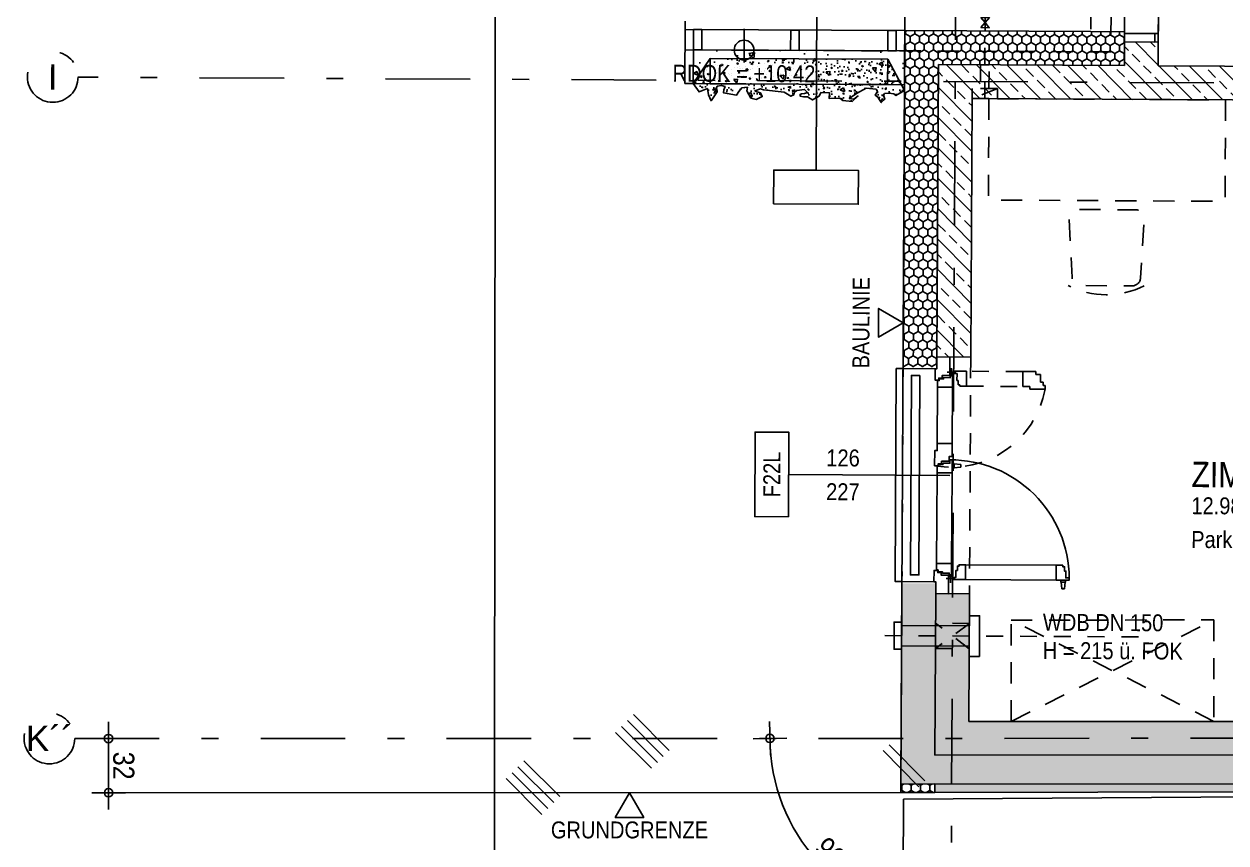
# Model space of a CAD drawing. Header units: millimetres. Extents: x 2821 to 2886, y 1688 to 1792.
# Drawn here: x 2821.44 to 2828.54, y 1743.47 to 1748.31 of the extents above; entities that cross this region are included whole.
import ezdxf
from ezdxf.enums import TextEntityAlignment as Align

# ---------------------------------------------------------------- set-up
doc = ezdxf.new("R2010")
doc.units = ezdxf.units.MM
doc.linetypes.add('HIDDEN2', pattern=[0.1875, 0.125, -0.0625])
doc.linetypes.add('STRICHPUNKT', pattern=[1, 0.5, -0.25, 0, -0.25])
doc.layers.add('00_HLP-G00-L04-M0', color=6, linetype='Continuous', plot=False)
doc.layers.add('07_MOB-G00-L04-M0', color=6, linetype='HIDDEN2', plot=False)
for name, color, linetype in [('01-SYM-G00-L04-M0', 8, 'Continuous'), ('01-TXT---------M0', 1, 'Continuous'), ('01-TXT---------PP', 1, 'Continuous'), ('01-TXT-G00-L04-M0', 1, 'Continuous'), ('02-ANS-G00-L04-M0', 8, 'Continuous'), ('02-AXO-G00-L04-M0', 8, 'STRICHPUNKT'), ('02-DIM-G00-L04-ACHSEN', 8, 'Continuous'), ('02-DIM-G00-L04-BEHÖRDE', 20, 'Continuous'), ('02-DIM-G00-L04-ROHBAU', 8, 'Continuous'), ('02-FIL-G00-L04-GRÜN', 72, 'Continuous'), ('02-FIL-G00-L04-LILA', 223, 'Continuous'), ('02-FIL-G00-L04-STB', 8, 'Continuous'), ('02-HID-G00-L04-M0', 8, 'HIDDEN2'), ('02-TWA---------M0', 4, 'Continuous'), ('02-TWA-G00-L04-M0', 4, 'Continuous'), ('02-TWB-G00-L04-M0', 5, 'Continuous'), ('02-WDA---------M0', 8, 'Continuous'), ('02-WDA-G00-L04-M0', 8, 'Continuous'), ('02-ZWA-G00-L04-M0', 2, 'Continuous'), ('04-HLP---------M0', 8, 'HIDDEN2'), ('04-STO---------M0', 1, 'Continuous'), ('04-STO-G00-L04-M0', 1, 'Continuous'), ('04-SYM---------EP', 8, 'Continuous'), ('04-SYM-G00-L04-EP', 8, 'Continuous'), ('04-TXT---------EP', 8, 'Continuous'), ('04-TXT-G00-L04-M0', 8, 'Continuous'), ('04-TXT-G00-L04-POS', 8, 'Continuous'), ('05-SYM---------M0', 8, 'Continuous'), ('05-TXT---------PP', 8, 'Continuous'), ('07-SAN---------M0', 8, 'Continuous'), ('07-SAN-G00-L04-M0', 8, 'Continuous'), ('09-SYM-G00-L04-GEHSTEIG', 8, 'Continuous'), ('09-VER-G00-L04-GRUNDSTÜCKSGRENZE', 161, 'Continuous')]:
    doc.layers.add(name, color=color, linetype=linetype)
doc.styles.add('ARIAL', font='arial.ttf', dxfattribs={"width": 0.85})
doc.styles.get("Standard").update_dxf_attribs({"font": 'arial.ttf'})
doc.dimstyles.new('pp chromy&schneider', dxfattribs={"dimscale": 0.005, "dimtxt": 25, "dimasz": 10, "dimexe": 0, "dimexo": 0, "dimgap": 5, "dimtad": 1, "dimdec": 1, "dimlfac": 100, "dimrnd": 0.1, "dimzin": 9, "dimdsep": 46, "dimtxsty": 'ARIAL', "dimblk": 'c&s kote', "dimcen": 0, "dimse1": 1, "dimse2": 1, "dimclrd": 8, "dimclrt": 8, "dimadec": 0, "dimazin": 0, "dimtfac": 0.75, "dimtdec": 1, "dimtix": 1, "dimtmove": 2, "dimatfit": 0, "dimldrblk": 'NONE', "dimfxl": 1, "dimtolj": 1, "dimlwd": -1, "dimarcsym": 0})
pattern_1 = [(89.70755, (2799.24015, 1705.959677), (-0.027252854, 0.047764726), [0.03175, -0.0635]), (209.70755, (2799.24015, 1705.959677), (-0.02773904, -0.047484027), [0.03175, -0.0635]), (149.70755, (2799.24015, 1705.959677), (-0.054991893, 0.000280699), [-0.0635, 0.03175])]
pattern_2 = [(134.70755, (2799.24015, 1705.95968), (-0.09025976, -0.08934302), []), (134.70755, (2799.24061, 1706.04948), (-0.09025976, -0.08934302), [0.0635, -0.03175])]

# ---------------------------------------------------------------- blocks, each defined once
blk = doc.blocks.new('01-SQM')
at = {"layer": '01-TXT---------M0', "color": 1, "style": 'ARIAL', "width": 0.85}
blk.add_attdef('ROOM', (0, 0), '', height=0.15, dxfattribs=at)
blk.add_attdef('AREA', text='', height=0.1, dxfattribs=at).set_placement((0, -0.06), align=Align.TOP_LEFT)
at = {"layer": '01-TXT---------PP', "color": 1, "style": 'ARIAL', "width": 0.85}
blk.add_attdef('NR', text='', height=0.15, dxfattribs=at).set_placement((-0.1173, 0), align=Align.RIGHT)
blk.add_attdef('FLOOR', text='', height=0.1, dxfattribs=at).set_placement((0, -0.26), align=Align.TOP_LEFT)
blk = doc.blocks.new('FENSTER_140')
at = {"layer": '02-WDA---------M0'}
for points in [[(0.07, -0.2), (0.07, -0.4)], [(1.33, -0.2), (1.33, -0.4)]]:
    blk.add_lwpolyline(points, dxfattribs=at)
at = {"layer": '04-HLP---------M0', "linetype": 'Continuous'}
for p, q in [((0.0317, 0.5598), (0.0317, 0.5482)), ((0.0317, 0.554), (0.0317, 0.5496)), ((0.0717, 0.566), (0.0335, 0.5617)), ((0.0717, 0.542), (0.0335, 0.5462)), ((0.0717, 0.554), (0.0717, 0.566)), ((0.0717, 0.566), (0.0717, 0.542)), ((0.0717, 0.554), (0.0717, 0.542)), ((0.0837, 0.568), (0.0737, 0.568)), ((0.0837, 0.54), (0.0737, 0.54)), ((0.7447, -0.095), (0.749, -0.0568)), ((0.7625, -0.055), (0.751, -0.055)), ((0.7567, -0.055), (0.7523, -0.055)), ((0.7687, -0.095), (0.7645, -0.0568)), ((0.7427, -0.107), (0.7427, -0.097)), ((0.7687, -0.095), (0.7447, -0.095)), ((0.7567, -0.095), (0.7447, -0.095)), ((0.7567, -0.095), (0.7687, -0.095)), ((0.7707, -0.107), (0.7707, -0.097))]:
    blk.add_line(p, q, dxfattribs=at)
for points in [[(0.0968, 0.5891), (0.0837, 0.5891), (0.0837, 0.5121), (0.172, 0.5121), (0.172, 0.5511), (0.1633, 0.5511), (0.1633, 0.5611), (0.1377, 0.5611), (0.1377, 0.5691), (0.0968, 0.5691)], [(0.0968, -0.1007), (0.0837, -0.1007), (0.0837, -0.0237), (0.172, -0.0237), (0.172, -0.0628), (0.1633, -0.0628), (0.1633, -0.0727), (0.1377, -0.0727), (0.1377, -0.0807), (0.0968, -0.0807)]]:
    blk.add_lwpolyline(points, close=True, dxfattribs=at)
for points in [[(0.0837, 0.5121), (0.0837, -0.0237)], [(0.172, -0.0237), (0.172, 0.5121)]]:
    blk.add_lwpolyline(points, dxfattribs=at)
at = {"layer": '04-HLP---------M0', "linetype": 'HIDDEN2', "ltscale": 0.4}
for points in [[(1.3163, 0.3855), (1.2993, 0.3855), (1.2993, 0.4135), (1.2543, 0.4135), (1.2543, 0.4285), (1.2343, 0.4285), (1.2343, 0.4404), (1.2128, 0.4404), (1.2128, 0.3506), (1.228, 0.3506), (1.228, 0.3085), (1.3163, 0.3085)], [(1.3032, -0.1007), (1.3163, -0.1007), (1.3163, -0.0237), (1.228, -0.0237), (1.228, -0.0628), (1.2367, -0.0628), (1.2367, -0.0727), (1.2623, -0.0727), (1.2623, -0.0807), (1.3032, -0.0807)]]:
    blk.add_lwpolyline(points, close=True, dxfattribs=at)
for points in [[(1.228, -0.0237), (1.228, 0.3085)], [(1.3163, 0.3085), (1.3163, -0.0237)]]:
    blk.add_lwpolyline(points, dxfattribs=at)
at = {"layer": '04-HLP---------M0'}
for points in [[(0.0647, -0.113), (0.1147, -0.113)], [(0.0897, -0.138), (0.0897, -0.088)], [(1.3353, -0.113), (1.2853, -0.113)], [(1.3103, -0.138), (1.3103, -0.088)]]:
    blk.add_lwpolyline(points, dxfattribs=at)
for centre in [(0.0897, -0.113), (1.3103, -0.113)]:
    blk.add_circle(centre, 0.00474, dxfattribs=at)
at = {"layer": '04-HLP---------M0', "linetype": 'Continuous'}
for centre, radius, start, end in [((0.0897, -0.113), 0.7021, 359.42303, 89.42359), ((0.0337, 0.5598), 0.002, 96.34019, 180), ((0.0337, 0.5482), 0.002, 180, 263.65981), ((0.0737, 0.566), 0.002, 90, 180), ((0.0737, 0.542), 0.002, 180, 270), ((0.751, -0.057), 0.002, 90, 173.65981), ((0.7625, -0.057), 0.002, 6.34019, 90), ((0.7447, -0.097), 0.002, 90, 180), ((0.7687, -0.097), 0.002, 0, 90)]:
    blk.add_arc(centre, radius, start, end, dxfattribs=at)
at = {"layer": '04-HLP---------M0', "linetype": 'HIDDEN2', "ltscale": 0.4}
blk.add_arc((1.3103, -0.113), 0.5619, 99.99388, 189.99388, dxfattribs=at)
at = {"layer": '04-STO---------M0'}
for points in [[(0, -0.124), (0.11, -0.124), (0.11, -0.169), (0.125, -0.169), (0.125, -0.189), (0.1369, -0.189), (0.1369, -0.2105), (0.07, -0.2105), (0.07, -0.2), (0, -0.2)], [(0.102, -0.1201), (0.102, -0.107), (0.179, -0.107), (0.179, -0.1953), (0.14, -0.1953), (0.14, -0.1865), (0.13, -0.1865), (0.13, -0.161), (0.122, -0.161), (0.122, -0.1201)], [(0.7918, -0.1201), (0.7918, -0.107), (0.7148, -0.107), (0.7148, -0.1953), (0.7538, -0.1953), (0.7538, -0.1865), (0.7638, -0.1865), (0.7638, -0.161), (0.7718, -0.161), (0.7718, -0.1201)], [(0.8118, -0.107), (0.8118, -0.124), (0.7838, -0.124), (0.7838, -0.169), (0.7688, -0.169), (0.7688, -0.189), (0.7569, -0.189), (0.7569, -0.2105), (0.8467, -0.2105), (0.8467, -0.1953), (0.8888, -0.1953), (0.8888, -0.107)], [(1.298, -0.1201), (1.298, -0.107), (1.221, -0.107), (1.221, -0.1953), (1.26, -0.1953), (1.26, -0.1865), (1.27, -0.1865), (1.27, -0.161), (1.278, -0.161), (1.278, -0.1201)], [(1.4, -0.124), (1.29, -0.124), (1.29, -0.169), (1.275, -0.169), (1.275, -0.189), (1.2631, -0.189), (1.2631, -0.2105), (1.33, -0.2105), (1.33, -0.2), (1.4, -0.2)]]:
    blk.add_lwpolyline(points, close=True, dxfattribs=at)
at = {"layer": '04-SYM---------EP'}
for points in [[(0.7148, -0.107), (0.179, -0.107)], [(0.8888, -0.107), (1.221, -0.107)], [(0.179, -0.1953), (0.7148, -0.1953)], [(1.221, -0.1953), (0.8888, -0.1953)]]:
    blk.add_lwpolyline(points, dxfattribs=at)
blk = doc.blocks.new('04-TXT')
blk.add_line((0, 0), (0.9529, 0))
at = {"layer": '04-TXT---------EP', "color": 8, "style": 'ARIAL', "width": 0.85}
blk.add_attdef('WIDTH', text='', height=0.1, dxfattribs=at).set_placement((0.6322, 0.05), align=Align.CENTER)
blk.add_attdef('HEIGHT', text='', height=0.1, dxfattribs=at).set_placement((0.6322, -0.05), align=Align.TOP_CENTER)
blk = doc.blocks.new('01-HK3')
blk.add_lwpolyline([(0, 0), (0.0423, 0.0732), (-0.0423, 0.0732)], close=True)
at = {"color": 0, "style": 'ARIAL', "width": 0.85}
blk.add_attdef('HEIGHT', text='', height=0.05, dxfattribs=at).set_placement((0, 0.35), align=Align.TOP_CENTER)
blk = doc.blocks.new('FENSTER_235')
at = {"layer": '04-STO---------M0'}
for points in [[(0, 0), (0, -0.11), (0.2, -0.11), (0.2, 0)], [(0.18, -0.775), (0.18, -0.695), (0.1, -0.695), (0.1, -0.775)], [(0.08, -1.275), (0.08, -1.195), (0, -1.195), (0, -1.275)], [(0.18, -1.86), (0.18, -1.78), (0.1, -1.78), (0.1, -1.86)], [(0, -2.36), (0, -2.47), (0.2, -2.47), (0.2, -2.36)]]:
    blk.add_lwpolyline(points, close=True, dxfattribs=at)
at = {"layer": '04-SYM---------EP'}
for points in [[(0, -0.11), (0, -1.195)], [(0.08, -1.195), (0.08, -0.11)], [(0.1, -0.775), (0.1, -1.78)], [(0.18, -0.775), (0.18, -1.78)]]:
    blk.add_lwpolyline(points, dxfattribs=at)
blk = doc.blocks.new('möbel_schreibtisch')
at = {"flags": 128}
blk.add_lwpolyline([(0, -0.1), (-0.6, -0.1), (-0.6, 1.3), (0, 1.3)], close=True, dxfattribs=at)
blk.add_lwpolyline([(-1.056, 0.8021, 0.39805), (-1.1032, 0.7521), (-1.1032, 0.4467, 0.39805), (-1.056, 0.3968), (-0.706, 0.3774, 0.430564), (-0.6532, 0.4273), (-0.6532, 0.7716, 0.430564), (-0.706, 0.8215)], format="xyb", close=True, dxfattribs=at)
blk.add_arc((-0.6532, 0.5994), 0.5031, 153.43495, 206.56505)
blk = doc.blocks.new('WANDLÜFER')
at = {"layer": '02-TWA---------M0', "linetype": 'HIDDEN2', "ltscale": 0.75}
for points in [[(0.075, 0), (0.075, -0.2), (-0.075, -0.2), (-0.075, 0), (0.075, 0)], [(-0.075, 0), (0.075, -0.2)], [(0.075, 0), (-0.075, -0.2)]]:
    blk.add_lwpolyline(points, dxfattribs=at)
at = {"layer": '07-SAN---------M0', "linetype": 'STRICHPUNKT', "ltscale": 0.1}
blk.add_lwpolyline([(0, 1), (0, -0.53)], dxfattribs=at)
at = {"layer": '07-SAN---------M0'}
for points in [[(0, 0), (-0.12, 0), (-0.12, 0.06), (0.12, 0.06), (0.12, 0)], [(0.08, -0.4), (-0.08, -0.4), (-0.08, -0.445), (0.08, -0.445)]]:
    blk.add_lwpolyline(points, close=True, dxfattribs=at)
for points in [[(-0.06, 0), (-0.06, -0.4)], [(0.06, 0), (0.06, -0.4)]]:
    blk.add_lwpolyline(points, dxfattribs=at)
blk = doc.blocks.new('c&s kote')
at = {"color": 8}
for p, q in [((0, -2), (0, 2)), ((0, 2), (0, -2)), ((-2, 0), (2, 0)), ((2, 0), (-2, 0))]:
    blk.add_line(p, q, dxfattribs=at)
blk.add_circle((0, 0), 0.5, dxfattribs=at)
blk = doc.blocks.new('*D1162')
at = {"layer": '02-DIM-G00-L04-ROHBAU', "color": 8, "transparency": 16777216}
blk.add_arc((2826.9236, 1744.0855), 1.076, 182.67717, 267.04484, dxfattribs=at)
at = {"layer": 'Defpoints', "color": 0, "transparency": 16777216}
for p in [(2827.0259, 1764.1186), (2821.735, 1744.0842), (2839.3238, 1744.0886), (2825.991, 1743.5489), (2826.9115, 1741.7189)]:
    blk.add_point(p, dxfattribs=at)
at = {"layer": '02-DIM-G00-L04-ROHBAU', "color": 8, "transparency": 16777216, "xscale": 0.05, "yscale": 0.05, "zscale": 0.05}
for p, rotation in [((2825.8476, 1744.0852), 91.34581227795306), ((2826.9181, 1743.0095), 358.376192247876)]:
    blk.add_blockref('c&s kote', p, dxfattribs=dict(at, rotation=rotation))
at = {"layer": '02-DIM-G00-L04-ROHBAU', "color": 8, "transparency": 16777216, "insert": (2826.2239, 1743.3891), "char_height": 0.125, "attachment_point": 5, "rotation": 314.861, "style": 'ARIAL'}
blk.add_mtext('\\A1;90°', dxfattribs=at)
blk = doc.blocks.new('_None')
blk = doc.blocks.new('*D1197')
at = {"layer": '02-DIM-G00-L04-ACHSEN', "color": 8, "transparency": 16777216}
blk.add_line((2821.9351, 1743.8139), (2821.9351, 1744.0342), dxfattribs=at)
at = {"layer": '02-DIM-G00-L04-ACHSEN', "color": 0, "lineweight": -2, "transparency": 16777216}
blk.add_line((2826.622, 1743.7651), (2821.9351, 1743.7639), dxfattribs=at)
at = {"layer": 'Defpoints', "color": 0, "transparency": 16777216}
for p in [(2821.935, 1744.0842), (2826.6219, 1744.0854), (2826.622, 1743.7651)]:
    blk.add_point(p, dxfattribs=at)
at = {"layer": '02-DIM-G00-L04-ACHSEN', "color": 8, "transparency": 16777216, "xscale": 0.05, "yscale": 0.05, "zscale": 0.05}
for p, rotation in [((2821.935, 1744.0842), 90.01532742757635), ((2821.9351, 1743.7639), 270.0153274275763)]:
    blk.add_blockref('c&s kote', p, dxfattribs=dict(at, rotation=rotation))
at = {"layer": '02-DIM-G00-L04-ACHSEN', "color": 8, "transparency": 16777216, "insert": (2822.024, 1743.924), "char_height": 0.125, "attachment_point": 5, "rotation": 270.01533, "style": 'ARIAL'}
blk.add_mtext('\\A1;32', dxfattribs=at)
blk = doc.blocks.new('türachse&qualität')
at = {"layer": '05-SYM---------M0'}
blk.add_line((-0.4, 0), (-0.4, 0), dxfattribs=at)
at = {"layer": '05-TXT---------PP'}
blk.add_lwpolyline([(-0.5, -0.25), (-0.5, 0.25), (-0.7, 0.25), (-0.7, -0.25)], close=True, dxfattribs=at)
at = {"layer": '05-TXT---------PP', "color": 8, "style": 'ARIAL', "text_generation_flag": 6, "width": 0.85}
blk.add_attdef('POS.NR.', text='', height=0.1, rotation=270, dxfattribs=at).set_placement((-0.6529, -0.0112), align=Align.TOP_CENTER)
blk = doc.blocks.new('07_Kemper-ventil')
at = {"layer": '02-TWA---------M0', "linetype": 'HIDDEN2', "ltscale": 0.5}
for points in [[(-0.075, 0), (-0.075, -0.06), (0.075, -0.06), (0.075, 0), (-0.075, 0)], [(-0.025, -0.06), (-0.025, -0.2), (0.025, -0.2), (0.025, -0.06)]]:
    blk.add_lwpolyline(points, close=True, dxfattribs=at)
blk.add_lwpolyline([(-0.075, -0.06), (0.075, 0)], dxfattribs=at)
at = {"layer": '07-SAN---------M0', "linetype": 'STRICHPUNKT', "ltscale": 0.1}
blk.add_lwpolyline([(0, 0), (0, -0.48)], dxfattribs=at)
at = {"layer": '07-SAN---------M0'}
for points in [[(0.025, -0.42), (-0.025, -0.42), (0, -0.45), (0.025, -0.42)], [(0.025, -0.48), (-0.025, -0.48), (0, -0.45), (0.025, -0.48)]]:
    blk.add_lwpolyline(points, close=True, dxfattribs=at)
blk = doc.blocks.new('01-HK2')
for p, q in [((0, -0.098), (0, 0.098)), ((0.098, 0), (-0.098, 0))]:
    blk.add_line(p, q)
blk.add_circle((0, 0), 0.0773)
at = {"layer": '01-TXT---------M0', "color": 8, "style": 'ARIAL', "width": 0.85}
blk.add_attdef('HEIGHT', text='', height=0.1, rotation=360, dxfattribs=at).set_placement((0, 0.132), align=Align.BOTTOM_CENTER)
blk = doc.blocks.new('*D1894')
at = {"layer": '02-DIM-G00-L04-ROHBAU', "color": 8, "transparency": 16777216}
blk.add_arc((2827.0128, 1761.5517), 0.7832, 93.36617, 176.7214, dxfattribs=at)
at = {"layer": 'Defpoints', "color": 0, "transparency": 16777216}
for p in [(2827.0259, 1764.1186), (2826.622, 1762.2304), (2844.8436, 1761.67), (2821.824, 1761.5173), (2826.9115, 1741.7189)]:
    blk.add_point(p, dxfattribs=at)
at = {"layer": '02-DIM-G00-L04-ROHBAU', "color": 8, "transparency": 16777216, "xscale": 0.05, "yscale": 0.05, "zscale": 0.05}
for p, rotation in [((2827.0168, 1762.3348), 1.53686145142031), ((2826.2296, 1761.5465), 268.5507148004654)]:
    blk.add_blockref('c&s kote', p, dxfattribs=dict(at, rotation=rotation))
at = {"layer": '02-DIM-G00-L04-ROHBAU', "color": 8, "transparency": 16777216, "insert": (2826.5214, 1762.0423), "char_height": 0.125, "attachment_point": 5, "rotation": 225.04379, "style": 'ARIAL'}
blk.add_mtext('\\A1;91°', dxfattribs=at)
blk = doc.blocks.new('*D1895')
at = {"layer": '02-DIM-G00-L04-ROHBAU', "color": 8, "transparency": 16777216}
blk.add_arc((2826.9934, 1757.7511), 0.7995, 93.29149, 176.12361, dxfattribs=at)
at = {"layer": 'Defpoints', "color": 0, "transparency": 16777216}
for p in [(2827.0259, 1764.1186), (2826.5972, 1758.4455), (2821.8049, 1757.7776), (2844.8231, 1757.6601), (2826.9115, 1741.7189)]:
    blk.add_point(p, dxfattribs=at)
at = {"layer": '02-DIM-G00-L04-ROHBAU', "color": 8, "transparency": 16777216, "xscale": 0.05, "yscale": 0.05, "zscale": 0.05}
for p, rotation in [((2826.9974, 1758.5506), 1.499517257516312), ((2826.1939, 1757.7552), 267.9155813782047)]:
    blk.add_blockref('c&s kote', p, dxfattribs=dict(at, rotation=rotation))
at = {"layer": '02-DIM-G00-L04-ROHBAU', "color": 8, "transparency": 16777216, "insert": (2826.4934, 1758.2562), "char_height": 0.125, "attachment_point": 5, "rotation": 224.70755, "style": 'ARIAL'}
blk.add_mtext('\\A1;90°', dxfattribs=at)

msp = doc.modelspace()

# ---------------------------------------------------------------- hatches: boundary and pattern name
at = {"layer": '02-FIL-G00-L04-GRÜN'}
h = msp.add_hatch(dxfattribs=at)
h.set_pattern_fill('AR-CONC', color=256, scale=0.0015, angle=467.04654, style=0)
h.set_pattern_definition([(309.70755, (2799.70558, 1797.1433), (0.2733955, 0.02251345), [0.028575, -0.314325]), (4.70755, (2799.70558, 1797.1433), (-0.0543263, -0.2863114), [0.02286, -0.25146]), (259.25655, (2799.72836, 1797.14518), (0.2190701, -0.2637966), [0.024285, -0.267135]), (313.52335, (2799.7052, 1797.0671), (0.4069352, 0.0609872), [0.0428625, -0.4714875]), (263.07195, (2799.7391, 1797.0722), (0.3542073, -0.372951), [0.0364275, -0.4007025]), (8.52355, (2799.7052, 1797.0671), (0.354208, -0.3729505), [0.03429, -0.37719]), (338.70755, (2799.74338, 1797.08596), (0.2282023, 0.1522355), [0.028575, -0.314325]), (33.70755, (2799.74338, 1797.08596), (0.0912916, -0.2767515), [0.02286, -0.25146]), (288.25615, (2799.7624, 1797.09864), (0.3194933, -0.1245167), [0.024285, -0.267135]), (322.20755, (2799.70558, 1797.1433), (0.00398547, -0.12685455), [0, -0.248412, 0, -0.25527, 0, -0.2524125]), (352.20755, (2799.70558, 1797.1433), (0.09946117, -0.1507805), [0, -0.145542, 0, -0.242697, 0, -0.0962025]), (32.20755, (2799.62062, 1797.14373), (0.2034271, 0.00755488), [0, -0.09525, 0, -0.29718, 0, -0.394335]), (42.20755, (2799.58252, 1797.14393), (0.2219962, -0.03927336), [0, -0.123825, 0, -0.197358, 0, -0.280035])])
h.paths.add_polyline_path([(2825.3934, 1747.9591), (2825.4278, 1747.9099), (2825.478, 1747.9296), (2825.4847, 1747.8923), (2825.4991, 1747.8582), (2825.5355, 1747.9104), (2825.5338, 1747.9276), (2825.5174, 1747.9023), (2825.5356, 1747.9435), (2825.5608, 1747.9482), (2825.5825, 1747.9419), (2825.574, 1747.9221), (2825.5717, 1747.9053), (2825.6496, 1747.8911), (2825.6626, 1747.9118), (2825.6808, 1747.9333), (2825.7145, 1747.9377), (2825.7112, 1747.9164), (2825.7348, 1747.8734), (2825.766, 1747.8661), (2825.8016, 1747.8822), (2825.7913, 1747.9038), (2825.7702, 1747.9103), (2825.7582, 1747.9172), (2825.791, 1747.9278), (2825.8098, 1747.9221), (2825.8313, 1747.9096), (2825.9715, 1747.8846), (2825.9892, 1747.893), (2825.9921, 1747.9082), (2826.0057, 1747.9181), (2826.0525, 1747.9246), (2826.0687, 1747.9071), (2826.0518, 1747.8999), (2826.0343, 1747.8989), (2826.0253, 1747.895), (2826.0253, 1747.8854), (2826.0466, 1747.8802), (2826.0697, 1747.8818), (2826.0849, 1747.8709), (2826.0984, 1747.8627), (2826.1379, 1747.8843), (2826.1487, 1747.9065), (2826.1988, 1747.9052), (2826.1987, 1747.8703), (2826.2599, 1747.8737), (2826.2791, 1747.8596), (2826.3345, 1747.8541), (2826.3691, 1747.8863), (2826.3439, 1747.8665), (2826.3165, 1747.8703), (2826.3345, 1747.8836), (2826.3593, 1747.8998), (2826.4157, 1747.9314), (2826.4753, 1747.9266), (2826.4843, 1747.9125), (2826.469, 1747.8912), (2826.4852, 1747.8781), (2826.5063, 1747.8467), (2826.5272, 1747.8668), (2826.5189, 1747.8916), (2826.5252, 1747.9006), (2826.5505, 1747.9033), (2826.5797, 1747.8986), (2826.5926, 1747.8896), (2826.6432, 1747.9184), (2826.6444, 1748.1528), (2825.3944, 1748.1591)])
h = msp.add_hatch(dxfattribs=at)
h.set_pattern_fill('AR-CONC', color=256, scale=0.0005, angle=467.04654, style=0)
h.set_pattern_definition([(309.70755, (2799.70558, 1797.1433), (0.09113183, 0.007504485), [0.009525, -0.104775]), (4.70755, (2799.70558, 1797.1433), (-0.01810878, -0.09543713), [0.00762, -0.08382]), (259.25655, (2799.71317, 1797.143925), (0.07302338, -0.08793222), [0.008095, -0.089045]), (313.52335, (2799.70545, 1797.1179), (0.13564505, 0.02032907), [0.0142875, -0.1571625]), (263.07195, (2799.71675, 1797.1196), (0.11806912, -0.12431705), [0.0121425, -0.1335675]), (8.52355, (2799.70545, 1797.1179), (0.1180693, -0.12431683), [0.01143, -0.12573]), (338.70755, (2799.71818, 1797.124185), (0.07606744, 0.05074516), [0.009525, -0.104775]), (33.70755, (2799.71818, 1797.12419), (0.03043055, -0.09225051), [0.00762, -0.08382]), (288.25615, (2799.72452, 1797.12841), (0.10649778, -0.04150556), [0.008095, -0.089045]), (322.20755, (2799.705577, 1797.1433), (0.001328488, -0.042284851), [0, -0.082804, 0, -0.08509, 0, -0.0841375]), (352.20755, (2799.705577, 1797.1433), (0.033153725, -0.050260166), [0, -0.048514, 0, -0.080899, 0, -0.0320675]), (32.20755, (2799.677257, 1797.143445), (0.067809035, 0.002518294), [0, -0.03175, 0, -0.09906, 0, -0.131445]), (42.20755, (2799.664557, 1797.14351), (0.073998735, -0.01309112), [0, -0.041275, 0, -0.065786, 0, -0.093345])])
h.paths.add_polyline_path([(2825.3934, 1747.9591), (2825.4278, 1747.9099), (2825.478, 1747.9296), (2825.4847, 1747.8923), (2825.4991, 1747.8582), (2825.5355, 1747.9104), (2825.5338, 1747.9276), (2825.5174, 1747.9023), (2825.5356, 1747.9435), (2825.5608, 1747.9482), (2825.5825, 1747.9419), (2825.574, 1747.9221), (2825.5717, 1747.9053), (2825.6496, 1747.8911), (2825.6626, 1747.9118), (2825.6808, 1747.9333), (2825.7145, 1747.9377), (2825.7112, 1747.9164), (2825.7348, 1747.8734), (2825.766, 1747.8661), (2825.8016, 1747.8822), (2825.7913, 1747.9038), (2825.7702, 1747.9103), (2825.7582, 1747.9172), (2825.791, 1747.9278), (2825.8098, 1747.9221), (2825.9313, 1747.9091), (2825.9715, 1747.8846), (2825.9892, 1747.893), (2825.9921, 1747.9082), (2826.0057, 1747.9181), (2826.0525, 1747.9246), (2826.0687, 1747.9071), (2826.0518, 1747.8999), (2826.0343, 1747.8989), (2826.0253, 1747.895), (2826.0253, 1747.8854), (2826.0466, 1747.8802), (2826.0697, 1747.8818), (2826.0849, 1747.8709), (2826.0984, 1747.8627), (2826.1379, 1747.8843), (2826.1487, 1747.9065), (2826.1988, 1747.9052), (2826.1987, 1747.8703), (2826.2599, 1747.8737), (2826.2791, 1747.8596), (2826.3345, 1747.8541), (2826.3691, 1747.8863), (2826.3439, 1747.8665), (2826.3165, 1747.8703), (2826.3345, 1747.8836), (2826.3593, 1747.8998), (2826.4157, 1747.9314), (2826.4753, 1747.9266), (2826.4843, 1747.9125), (2826.469, 1747.8912), (2826.4852, 1747.8781), (2826.5063, 1747.8467), (2826.5272, 1747.8668), (2826.5189, 1747.8916), (2826.5252, 1747.9006), (2826.5505, 1747.9033), (2826.5797, 1747.8986), (2826.5926, 1747.8896), (2826.6432, 1747.9184), (2826.5441, 1748.1033), (2825.4941, 1748.1086)])
at = {"layer": '02-FIL-G00-L04-LILA'}
h = msp.add_hatch(dxfattribs=at)
h.set_pattern_fill('HONEY', color=256, scale=0.01, angle=197.04654, style=0)
h.set_pattern_definition(pattern_1)
h.paths.add_polyline_path([(2826.844, 1748.0717), (2827.9439, 1748.0661), (2827.9447, 1748.2061), (2827.945, 1748.2661), (2827.745, 1748.2671), (2826.645, 1748.2728), (2826.6348, 1746.2828), (2826.8348, 1746.2818), (2826.8351, 1746.3418)])
h = msp.add_hatch(dxfattribs=at)
h.set_pattern_fill('HONEY', color=256, scale=0.01, angle=197.04654, style=0)
h.set_pattern_definition(pattern_1)
h.paths.add_polyline_path([(2838.6224, 1743.8184), (2838.6286, 1745.0415), (2838.4286, 1745.0426), (2838.4283, 1744.9826), (2838.4233, 1743.9884), (2826.8231, 1743.9855), (2826.828, 1744.9418), (2826.8283, 1745.0018), (2826.6283, 1745.0028), (2826.6222, 1743.8154)])
h = msp.add_hatch(dxfattribs=at)
h.set_pattern_fill('HONEY', color=256, scale=0.01, angle=197.04654, style=0)
h.set_pattern_definition(pattern_1)
h.paths.add_polyline_path([(2826.6222, 1743.8154), (2826.622, 1743.7651), (2826.822, 1743.7646), (2826.8222, 1743.8155)])
h = msp.add_hatch(dxfattribs=at)
h.set_pattern_fill('HONEY', color=256, scale=0.01, angle=197.04654, style=0)
h.set_pattern_definition(pattern_1)
h.paths.add_polyline_path([(2826.8222, 1743.8155), (2826.8222, 1743.7646), (2837.2871, 1743.7968), (2837.2872, 1743.8181)])
at = {"layer": '02-FIL-G00-L04-STB'}
h = msp.add_hatch(dxfattribs=at)
h.set_pattern_fill('ANSI33', color=256, scale=0.02, angle=197.04654, style=0)
h.set_pattern_definition(pattern_2)
h.paths.add_polyline_path([(2831.2789, 1748.0491), (2828.1439, 1748.0651), (2828.1447, 1748.2051), (2827.9447, 1748.2061), (2827.9439, 1748.0661), (2826.844, 1748.0717), (2826.8351, 1746.3418), (2826.9151, 1746.3413), (2827.0351, 1746.3407), (2827.0429, 1747.8707), (2831.2779, 1747.8491)])
h = msp.add_hatch(dxfattribs=at)
h.set_pattern_fill('ANSI33', color=256, scale=0.02, angle=197.04654, style=0)
h.set_pattern_definition(pattern_2)
h.paths.add_polyline_path([(2834.4871, 1746.7127), (2834.2871, 1746.7137), (2834.2742, 1744.1873), (2827.0241, 1744.1855), (2827.028, 1744.9408), (2826.828, 1744.9418), (2826.8231, 1743.9855), (2838.4233, 1743.9884), (2838.4283, 1744.9826), (2838.3483, 1744.983), (2838.2283, 1744.9836), (2838.2243, 1744.1883), (2834.4742, 1744.1874)])

# ---------------------------------------------------------------- linework, layer by layer
msp.add_line((2826.1204, 1747.4467), (2826.1276, 1748.8666))
msp.add_lwpolyline([(2826.1204, 1747.4467), (2826.3704, 1747.4454), (2826.3694, 1747.2454), (2825.8694, 1747.248), (2825.8704, 1747.448)], close=True)
at = {"layer": '00_HLP-G00-L04-M0'}
msp.add_lwpolyline([(2825.3934, 1747.9591), (2825.4278, 1747.9099), (2825.478, 1747.9296), (2825.4847, 1747.8923), (2825.4991, 1747.8582), (2825.5355, 1747.9104), (2825.5338, 1747.9276), (2825.5174, 1747.9023), (2825.5356, 1747.9435), (2825.5608, 1747.9482), (2825.5825, 1747.9419), (2825.574, 1747.9221), (2825.5717, 1747.9053), (2825.6496, 1747.8911), (2825.6626, 1747.9118), (2825.6808, 1747.9333), (2825.7145, 1747.9377), (2825.7112, 1747.9164), (2825.7348, 1747.8734), (2825.766, 1747.8661), (2825.8016, 1747.8822), (2825.7913, 1747.9038), (2825.7702, 1747.9103), (2825.7582, 1747.9172), (2825.791, 1747.9278), (2825.8098, 1747.9221), (2825.9313, 1747.9091), (2825.9715, 1747.8846), (2825.9892, 1747.893), (2825.9921, 1747.9082), (2826.0057, 1747.9181), (2826.0525, 1747.9246), (2826.0687, 1747.9071), (2826.0518, 1747.8999), (2826.0343, 1747.8989), (2826.0253, 1747.895), (2826.0253, 1747.8854), (2826.0466, 1747.8802), (2826.0697, 1747.8818), (2826.0849, 1747.8709), (2826.0984, 1747.8627), (2826.1379, 1747.8843), (2826.1487, 1747.9065), (2826.1988, 1747.9052), (2826.1987, 1747.8703), (2826.2599, 1747.8737), (2826.2791, 1747.8596), (2826.3345, 1747.8541), (2826.3691, 1747.8863), (2826.3439, 1747.8665), (2826.3165, 1747.8703), (2826.3345, 1747.8836), (2826.3593, 1747.8998), (2826.4157, 1747.9314), (2826.4753, 1747.9266), (2826.4843, 1747.9125), (2826.469, 1747.8912), (2826.4852, 1747.8781), (2826.5063, 1747.8467), (2826.5272, 1747.8668), (2826.5189, 1747.8916), (2826.5252, 1747.9006), (2826.5505, 1747.9033), (2826.5797, 1747.8986), (2826.5926, 1747.8896), (2826.6432, 1747.9184), (2826.5441, 1748.1033), (2825.4941, 1748.1086)], close=True, dxfattribs=at)
at = {"layer": '02-ANS-G00-L04-M0'}
for points in [[(2826.5434, 1747.9533), (2826.5441, 1748.1033), (2825.4941, 1748.1086), (2825.4934, 1747.9586)], [(2826.7346, 1746.2323), (2826.7285, 1745.0523), (2826.6785, 1745.0525), (2826.6846, 1746.2325)]]:
    msp.add_lwpolyline(points, close=True, dxfattribs=at)
for points in [[(2826.6434, 1747.9528), (2825.3934, 1747.9591)], [(2826.6283, 1745.0128), (2826.5883, 1745.013), (2826.5948, 1746.273), (2826.6348, 1746.2728)]]:
    msp.add_lwpolyline(points, dxfattribs=at)
at = {"layer": '02-AXO-G00-L04-M0'}
for points in [[(2827.0259, 1764.1186), (2826.9115, 1741.7189)], [(2842.7732, 1747.8904), (2821.755, 1747.9977)], [(2825.252, 1744.0143), (2825.0398, 1744.2264)], [(2825.1813, 1743.9436), (2824.9691, 1744.1557)], [(2825.2166, 1743.979), (2825.0045, 1744.1911)], [(2821.735, 1744.0842), (2854.6739, 1744.0925)], [(2825.1459, 1743.9082), (2824.9338, 1744.1204)], [(2826.7282, 1743.7996), (2826.5172, 1744.0128)], [(2826.7638, 1743.8348), (2826.5527, 1744.048)], [(2824.6045, 1743.741), (2824.3924, 1743.9531)], [(2824.5338, 1743.6703), (2824.3217, 1743.8824)], [(2824.5692, 1743.7056), (2824.357, 1743.9178)], [(2824.4985, 1743.6349), (2824.2863, 1743.8471)]]:
    msp.add_lwpolyline(points, dxfattribs=at)
for centre in [(2821.605, 1747.9985), (2821.585, 1744.0849)]:
    msp.add_circle(centre, 0.15, dxfattribs=at)
at = {"layer": '02-HID-G00-L04-M0'}
for points in [[(2825.7268, 1754.5075), (2825.7277, 1754.6775), (2825.7277, 1754.6775), (2827.8976, 1754.6664), (2827.8976, 1754.6664), (2827.8644, 1748.1465), (2827.8644, 1748.1465), (2825.6944, 1748.1576), (2825.6953, 1748.3276)], [(2828.1447, 1748.2051), (2828.1575, 1750.7251)], [(2827.7572, 1750.6571), (2827.745, 1748.2671)], [(2827.0351, 1746.3407), (2827.028, 1744.9408)]]:
    msp.add_lwpolyline(points, dxfattribs=at)
at = {"layer": '02-HID-G00-L04-M0', "ltscale": 0.5}
msp.add_lwpolyline([(2826.6348, 1746.2728), (2826.6283, 1745.0128)], dxfattribs=at)
at = {"layer": '02-TWA-G00-L04-M0'}
for p, q in [((2826.8351, 1746.3418), (2826.844, 1748.0717)), ((2826.844, 1748.0717), (2827.9439, 1748.0661)), ((2827.0351, 1746.3407), (2827.0429, 1747.8707)), ((2826.8231, 1743.9855), (2826.828, 1744.9418)), ((2827.0241, 1744.1855), (2827.028, 1744.9408)), ((2834.2742, 1744.1873), (2827.0241, 1744.1855))]:
    msp.add_line(p, q, dxfattribs=at)
for points in [[(2825.3944, 1748.1591), (2825.395, 1748.2791), (2825.445, 1748.2789), (2825.4444, 1748.1589), (2825.3944, 1748.1591)], [(2825.9694, 1748.1562), (2825.97, 1748.2762), (2826.02, 1748.2759), (2826.0194, 1748.1559), (2825.9694, 1748.1562)], [(2826.5444, 1748.1533), (2826.545, 1748.2733), (2826.595, 1748.273), (2826.5944, 1748.153), (2826.5444, 1748.1533)], [(2827.9439, 1748.0661), (2827.9447, 1748.2061)], [(2827.9447, 1748.2061), (2828.1447, 1748.2051)], [(2828.1439, 1748.0651), (2828.1447, 1748.2051)], [(2831.2789, 1748.0491), (2828.1439, 1748.0651)], [(2831.2779, 1747.8491), (2827.0429, 1747.8707)], [(2826.8351, 1746.3418), (2827.0351, 1746.3407)], [(2838.4283, 1744.9826), (2838.4233, 1743.9884), (2826.8231, 1743.9855)], [(2826.828, 1744.9418), (2827.028, 1744.9408)]]:
    msp.add_lwpolyline(points, dxfattribs=at)
at = {"layer": '02-TWB-G00-L04-M0'}
msp.add_lwpolyline([(2826.4681, 1687.5427), (2826.5539, 1725.0245), (2826.6376, 1743.7249), (2837.4871, 1743.7981), (2837.3341, 1730.495), (2842.1857, 1730.466), (2842.2617, 1734.3822), (2853.625, 1734.365), (2853.625, 1734.365), (2853.61, 1722.6483), (2842.177, 1722.6868), (2842.2204, 1726.8054), (2837.3209, 1726.8197), (2837.2836, 1711.3177)], dxfattribs=at)
at = {"layer": '02-WDA-G00-L04-M0'}
for p, q in [((2826.6348, 1746.2728), (2826.645, 1748.2728)), ((2826.645, 1748.2728), (2827.745, 1748.2671)), ((2826.6222, 1743.8154), (2826.6283, 1745.0128)), ((2838.6224, 1743.8184), (2826.6222, 1743.8154))]:
    msp.add_line(p, q, dxfattribs=at)
msp.add_lwpolyline([(2827.945, 1748.2661), (2827.745, 1748.2671)], dxfattribs=at)
msp.add_lwpolyline([(2826.6222, 1743.8154), (2826.622, 1743.7651), (2826.822, 1743.7646), (2826.8222, 1743.8155)], close=True, dxfattribs=at)
at = {"layer": '02-ZWA-G00-L04-M0'}
for points in [[(2825.3453, 1748.3294), (2825.3434, 1747.9594)], [(2826.645, 1748.2728), (2825.345, 1748.2794)], [(2826.6444, 1748.1528), (2825.3444, 1748.1594)], [(2825.3934, 1747.9591), (2825.3944, 1748.1591), (2826.6444, 1748.1528), (2826.6434, 1747.9528)], [(2825.3934, 1747.9591), (2825.3434, 1747.9594)]]:
    msp.add_lwpolyline(points, dxfattribs=at)
at = {"layer": '04-STO-G00-L04-M0'}
msp.add_lwpolyline([(2827.9447, 1748.2061), (2828.1247, 1748.2052), (2828.1249, 1748.2552), (2827.9449, 1748.2561)], close=True, dxfattribs=at)
at = {"layer": '07_MOB-G00-L04-M0'}
msp.add_lwpolyline([(2828.4741, 1744.1859), (2827.2741, 1744.1856), (2827.274, 1744.7856), (2828.474, 1744.7859)], close=True, dxfattribs=at)
for points in [[(2828.4741, 1744.1859), (2827.274, 1744.7856)], [(2827.2741, 1744.1856), (2828.474, 1744.7859)]]:
    msp.add_lwpolyline(points, dxfattribs=at)
at = {"layer": '09-SYM-G00-L04-GEHSTEIG'}
msp.add_lwpolyline([(2824.1362, 1709.1313), (2824.188, 1725.0314), (2824.2185, 1743.8071), (2824.235, 1761.8328), (2824.2632, 1776.9269)], dxfattribs=at)
at = {"layer": '09-VER-G00-L04-GRUNDSTÜCKSGRENZE'}
msp.add_lwpolyline([(2881.2358, 1713.5408), (2870.0728, 1713.6681), (2853.5776, 1713.8715), (2853.67, 1743.8156), (2826.752, 1743.7645), (2826.622, 1743.7651), (2826.7045, 1759.9328), (2826.7143, 1761.8452), (2841.708, 1761.9614), (2864.0708, 1762.0169), (2863.9531, 1743.8344), (2864.0873, 1743.8353), (2881.2358, 1743.8679)], close=True, dxfattribs=at)

# ---------------------------------------------------------------- block references
at = {"layer": '01-SYM-G00-L04-M0'}
ref = msp.add_blockref('01-HK2', (2825.6944, 1748.1576), dxfattribs=dict(at, xscale=0.7575757580544376, yscale=0.7575757580735277, zscale=0.7575757580681662, rotation=359.7075491063521))
ref.add_attrib('HEIGHT', 'RDOK = +10.42', dxfattribs={"layer": '01-TXT---------M0', "color": 8, "height": 0.1, "rotation": 359.70755, "style": 'ARIAL', "width": 0.85}).set_placement((2825.6933, 1747.9389), align=Align.BOTTOM_CENTER)
at = {"layer": '01-TXT-G00-L04-M0', "rotation": 359.7075493181506}
msp.add_blockref('01-SQM', (2828.3409, 1745.572), dxfattribs=at).add_auto_attribs({'ROOM': 'ZIMMER', 'AREA': '12.98m2', 'FLOOR': 'Parkett'})
at = {"layer": '02-DIM-G00-L04-ACHSEN'}
ref = msp.add_blockref('01-HK3', (2825.0164, 1743.7638), dxfattribs=dict(at, xscale=-2.000000000030219, yscale=2.000000000014343, zscale=2, rotation=180.0144552601006))
ref.add_attrib('HEIGHT', 'GRUNDGRENZE', dxfattribs={"layer": '0', "color": 0, "extrusion": (0, 0, -1), "height": 0.1, "rotation": 179.98554, "style": 'ARIAL', "text_generation_flag": 4, "width": 0.85}).set_placement((-2825.0165, 1743.4638), align=Align.BOTTOM_CENTER)
at = {"layer": '02-DIM-G00-L04-BEHÖRDE'}
ref = msp.add_blockref('01-HK3', (2826.6362, 1746.5435), dxfattribs=dict(at, xscale=-2.000000000017036, yscale=2.000000000014343, zscale=2, rotation=89.70754930480835))
ref.add_attrib('HEIGHT', 'BAULINIE', dxfattribs={"layer": '0', "color": 0, "extrusion": (0, 0, -1), "height": 0.1, "rotation": 270.29245, "style": 'ARIAL', "text_generation_flag": 2, "width": 0.85}).set_placement((-2826.3362, 1746.545), align=Align.TOP_CENTER)
at = {"layer": '04-STO-G00-L04-M0', "rotation": 359.7075493181506}
msp.add_blockref('FENSTER_235', (2827.9575, 1750.7261), dxfattribs=at)
at = {"layer": '04-SYM-G00-L04-EP', "xscale": -1, "rotation": 269.7075493298188}
msp.add_blockref('FENSTER_140', (2827.028, 1744.9408), dxfattribs=at)
at = {"layer": '04-TXT-G00-L04-M0'}
ref = msp.add_blockref('04-TXT', (2826.9116, 1745.6414), dxfattribs=dict(at, xscale=-1, rotation=359.7075493223193))
ref.add_attrib('WIDTH', '126', dxfattribs={"layer": '04-TXT---------EP', "color": 8, "extrusion": (0, 0, -1), "height": 0.1, "rotation": 0.29245, "style": 'ARIAL', "text_generation_flag": 2, "width": 0.85}).set_placement((-2826.2797, 1745.6946), align=Align.CENTER)
ref.add_attrib('HEIGHT', '227', dxfattribs={"layer": '04-TXT---------EP', "color": 8, "extrusion": (0, 0, -1), "height": 0.1, "rotation": 0.29245, "style": 'ARIAL', "text_generation_flag": 2, "width": 0.85}).set_placement((-2826.2791, 1745.5946), align=Align.TOP_CENTER)
at = {"layer": '04-TXT-G00-L04-POS'}
ref = msp.add_blockref('türachse&qualität', (2826.4586, 1745.6437), dxfattribs=dict(at, rotation=359.7075326368223))
ref.add_attrib('POS.NR.', 'F22L', dxfattribs={"layer": '05-TXT---------PP', "color": 8, "height": 0.1, "rotation": 269.70753, "style": 'ARIAL', "text_generation_flag": 6, "width": 0.85}).set_placement((2825.8586, 1745.6467), align=Align.MIDDLE_CENTER)
at = {"layer": '07-SAN-G00-L04-M0', "rotation": 179.7075492931379}
msp.add_blockref('07_Kemper-ventil', (2827.1179, 1747.8703), dxfattribs=at)
at = {"layer": '07-SAN-G00-L04-M0', "xscale": -1, "rotation": 269.7075493064738}
msp.add_blockref('WANDLÜFER', (2827.0267, 1744.6908), dxfattribs=at)
at = {"layer": '07_MOB-G00-L04-M0', "xscale": -1, "rotation": 269.7075493164787}
msp.add_blockref('möbel_schreibtisch', (2827.2429, 1747.8697), dxfattribs=at)

# ---------------------------------------------------------------- texts
at = {"layer": '02-AXO-G00-L04-M0', "char_height": 0.15, "width": 0.2467, "attachment_point": 5}
for s, insert, rotation in [('{\\fArial|b0|i0|c0|p34;I}', (2821.605, 1747.9985), 359.70755), ('{\\fArial|b0|i0|c0|p34;K´´}', (2821.585, 1744.0849), 359.7075)]:
    msp.add_mtext(s, dxfattribs=dict(at, insert=insert, rotation=rotation))
at = {"layer": '07-SAN-G00-L04-M0', "insert": (2827.4617, 1744.6885), "char_height": 0.1, "width": 1.538, "attachment_point": 4, "rotation": 359.70755, "style": 'ARIAL'}
msp.add_mtext('WDB DN 150\\PH = 215 ü. FOK', dxfattribs=at)

# ---------------------------------------------------------------- dimensions: what is measured, and where the dimension line sits
at = {"layer": '02-DIM-G00-L04-ACHSEN'}
dim = msp.add_aligned_dim(p1=(2826.622, 1743.7651), p2=(2826.6219, 1744.0854), distance=4.6868, dimstyle='pp chromy&schneider', override={"dimzin": 8, "dimse1": 0}, dxfattribs=at)
dim.commit()
dim.dimension.update_dxf_attribs({"geometry": '*D1197', "text_midpoint": (2822.024, 1743.924)})
at = {"layer": '02-DIM-G00-L04-ROHBAU'}
for base, line1, line2, picture, middle in [((2825.991, 1743.5489), ((2827.0259, 1764.1186), (2826.9115, 1741.7189)), ((2821.735, 1744.0842), (2839.3238, 1744.0886)), '*D1162', (2826.2239, 1743.3891)), ((2826.5972, 1758.4455), ((2844.8231, 1757.6601), (2821.8049, 1757.7776)), ((2827.0259, 1764.1186), (2826.9115, 1741.7189)), '*D1895', (2826.4934, 1758.2562)), ((2826.622, 1762.2304), ((2821.824, 1761.5173), (2844.8436, 1761.67)), ((2827.0259, 1764.1186), (2826.9115, 1741.7189)), '*D1894', (2826.5214, 1762.0423))]:
    dim = msp.add_angular_dim_2l(base=base, line1=line1, line2=line2, dimstyle='pp chromy&schneider', override={"dimzin": 8}, dxfattribs=at)
    dim.commit()
    dim.dimension.update_dxf_attribs({"geometry": picture, "text_midpoint": middle})

doc.saveas('drawing.dxf')
